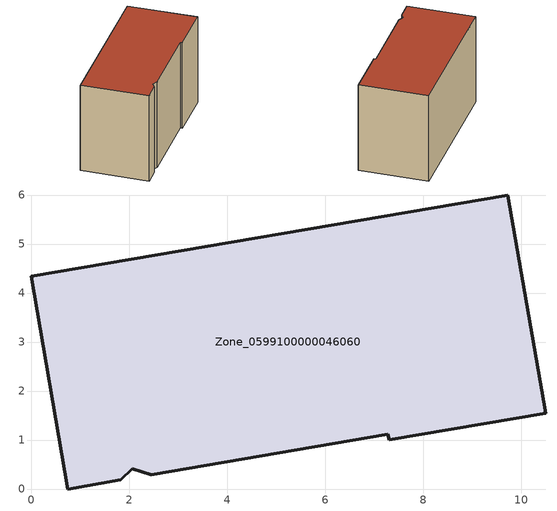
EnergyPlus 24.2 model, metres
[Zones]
Zone_0599100000046060
 floor ground (C_G): 2.46,0.29 2.06,0.42 1.83,0.18 0.75,0 0,4.34 9.73,6 10.5,1.55 7.31,1.01 7.28,1.12 z0
 wall outside (C_F): 9.73,6 0,4.34 0.75,0 1.83,0.18 2.06,0.42 2.46,0.29 7.28,1.12 7.31,1.01 10.5,1.55 9.73,6 z0:6.11
 roof outside (C_R): 2.06,0.42 2.46,0.29 7.28,1.12 7.31,1.01 10.5,1.55 9.73,6 0,4.34 0.75,0 1.83,0.18 z6.11
[BUILDING]
Pand.0599100000046060: North Axis=0; Terrain=City; Loads Convergence Tolerance Value=0.04; Temperature Convergence Tolerance Value=0.4; Solar Distribution=FullExterior; Maximum Number of Warmup Days=25; Minimum Number of Warmup Days=1
[Site:Location]
Rotterdam.The.Hague.AP_ZH_NLD Design_Conditions: Latitude=51.96; Longitude=4.45; Time Zone=1; Elevation=-4.5
[SITE:GROUNDTEMPERATURE:BUILDINGSURFACE]
18, 18, 18, 18, 18, 18, 18, 18, 18, 18, 18, 18
[MATERIAL] Thermal Absorptance=0.9; Solar Absorptance=0.7; Visible Absorptance=0.7
Name | Roughness | Thickness | Conductivity | Density | Specific Heat
G.TI.1946 | MediumSmooth | 0.15 | 1 | 540 | 1210
F.TI.1946 | Rough | 0.3 | 0.857143 | 1920 | 840
R.TI.1946 | MediumRough | 0.2 | 0.1 | 1500 | 1000
[CONSTRUCTION]
C_G: G.TI.1946
C_F: F.TI.1946
C_R: R.TI.1946
[ZONE]
Zone_0599100000046060: Type=1; Multiplier=1; Ceiling Height=Autocalculate; Volume=Autocalculate; Floor Area=autocalculate; Part of Total Floor Area=Yes
[ZONEINFILTRATION:DESIGNFLOWRATE]
Infil_Zone_0599100000046060: Zone or ZoneList or Space or SpaceList=Zone_0599100000046060; Schedule=AlwaysOn; Design Flow Rate Calculation Method=Flow/Area; Flow Rate per Floor Area=0.003; Constant Term Coefficient=1; Temperature Term Coefficient=0; Velocity Term Coefficient=0; Velocity Squared Term Coefficient=0
[HVACTEMPLATE:ZONE:IDEALLOADSAIRSYSTEM]
Zone_0599100000046060: Maximum Heating Supply Air Temperature=50; Minimum Cooling Supply Air Temperature=13; Maximum Heating Supply Air Humidity Ratio=0.0156; Minimum Cooling Supply Air Humidity Ratio=0.0077; Heating Limit=NoLimit; Cooling Limit=NoLimit; Dehumidification Control Type=ConstantSensibleHeatRatio; Cooling Sensible Heat Ratio=0.7; Dehumidification Setpoint=60; Humidification Control Type=None; Humidification Setpoint=30; Outdoor Air Method=None; Outdoor Air Flow Rate per Person=0.00944; Outdoor Air Flow Rate per Zone Floor Area=0; Outdoor Air Flow Rate per Zone=0; Demand Controlled Ventilation Type=None; Outdoor Air Economizer Type=NoEconomizer; Heat Recovery Type=None; Sensible Heat Recovery Effectiveness=0.7; Latent Heat Recovery Effectiveness=0.65
[ZONECONTROL:THERMOSTAT]
ThermostatControl_Zone_0599100000046060: Zone or ZoneList=Zone_0599100000046060; Control Type Schedule=DualSetpointControlType; Control 1=Thermostat_Zone_0599100000046060; Temperature Difference Between Cutout And Setpoint=0
[THERMOSTATSETPOINT:DUALSETPOINT]
Thermostat_Zone_0599100000046060: Heating Setpoint Temperature Schedule=HeatingSetpoint_Zone_0599100000046060; Cooling Setpoint Temperature Schedule=CoolingSetpoint_Zone_0599100000046060
[SCHEDULE:COMPACT]
HeatingSetpoint_Zone_0599100000046060: Through: 12/31, For: AllDays, Until: 24:00, 21
CoolingSetpoint_Zone_0599100000046060: Through: 12/31, For: AllDays, Until: 24:00, 24
DualSetpointControlType: Through: 12/31, For: AllDays, Until: 24:00, 4
AlwaysOn: Through: 12/31, For: AllDays, Until: 24:00, 1
